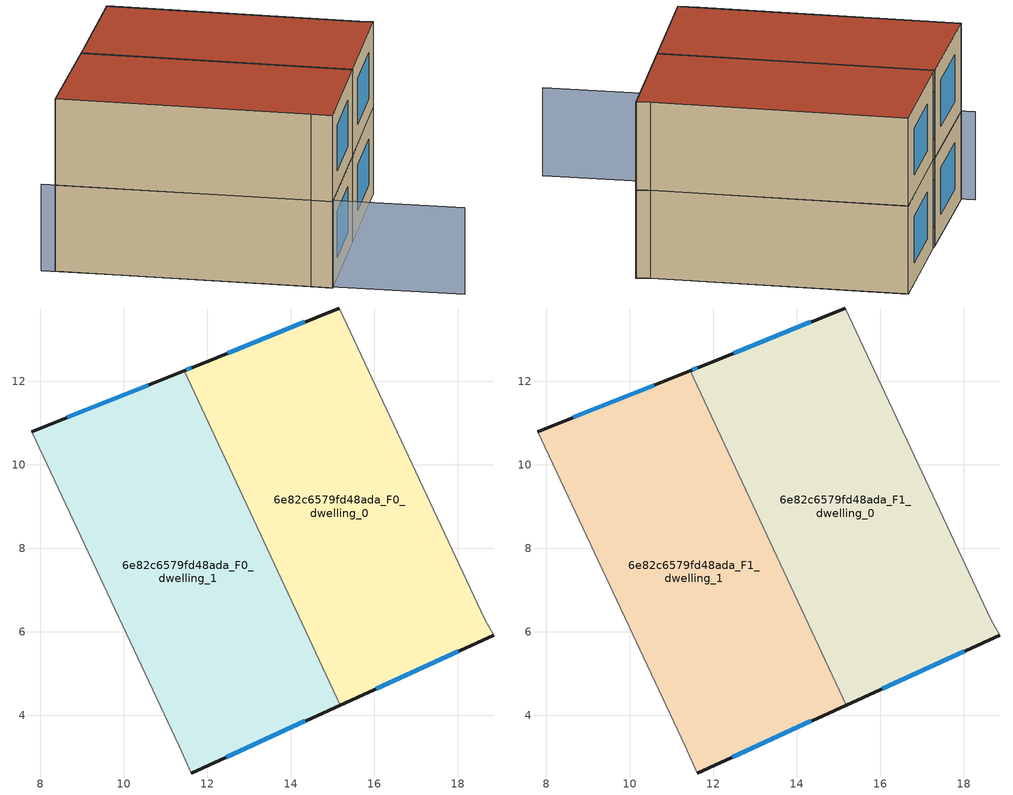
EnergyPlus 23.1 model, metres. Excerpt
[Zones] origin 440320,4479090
6e82c6579fd48ada_F0_dwelling_0
 floor ground (EU_floor_Construction): 18.87,5.93 18.65,6.31 15.16,13.76 11.67,12.34 11.45,12.25 15.19,4.25 z0
 wall outside (EU_wall_Construction): 11.45,12.25 11.67,12.34 15.16,13.76 / 18.87,5.93 15.19,4.25 z0:3
 wall adiabatic (EU_wall_Construction): 15.16,13.76 18.65,6.31 18.87,5.93 z0:3
 wall to 6e82c6579fd48ada_F0_dwelling_1 (EU_wall_Construction): 15.19,4.25 11.45,12.25 z0:3
 window (EU_Window_Construction): 11.5,12.28 11.62,12.32 / 12.49,12.68 14.35,13.43 / 18.01,5.53 16.06,4.64 z0.7:2.3
6e82c6579fd48ada_F0_dwelling_1
 floor ground (EU_floor_Construction): 15.19,4.25 11.45,12.25 7.79,10.8 11.33,3.27 11.62,2.62 z0
 wall outside (EU_wall_Construction): 7.79,10.8 11.45,12.25 / 15.19,4.25 11.62,2.62 z0:3
 wall adiabatic (EU_wall_Construction): 11.62,2.62 11.33,3.27 7.79,10.8 z0:3
 window (EU_Window_Construction): 8.65,11.14 10.59,11.91 / 14.36,3.87 12.46,3 z0.7:2.3
6e82c6579fd48ada_F1_dwelling_0
 floor to 6e82c6579fd48ada_F0_dwelling_0 (EU_floor_Construction): 18.87,5.93 18.65,6.31 15.16,13.76 11.67,12.34 11.45,12.25 15.19,4.25 z3
 wall outside (EU_wall_Construction): 11.45,12.25 11.67,12.34 15.16,13.76 / 18.87,5.93 15.19,4.25 z3:6
 wall adiabatic (EU_wall_Construction): 15.16,13.76 18.65,6.31 18.87,5.93 z3:6
 wall to 6e82c6579fd48ada_F1_dwelling_1 (EU_wall_Construction): 15.19,4.25 11.45,12.25 z3:6
 window (EU_Window_Construction): 11.5,12.28 11.62,12.32 / 12.49,12.68 14.35,13.43 / 18.01,5.53 16.06,4.64 z3.7:5.3
 roof outside (EU_roof_Construction): 15.16,13.76 18.65,6.31 18.87,5.93 15.19,4.25 11.45,12.25 11.67,12.34 z6
6e82c6579fd48ada_F1_dwelling_1
 floor to 6e82c6579fd48ada_F0_dwelling_1 (EU_floor_Construction): 15.19,4.25 11.45,12.25 7.79,10.8 11.33,3.27 11.62,2.62 z3
 wall outside (EU_wall_Construction): 7.79,10.8 11.45,12.25 / 15.19,4.25 11.62,2.62 z3:6
 wall adiabatic (EU_wall_Construction): 11.62,2.62 11.33,3.27 7.79,10.8 z3:6
 window (EU_Window_Construction): 8.65,11.14 10.59,11.91 / 14.36,3.87 12.46,3 z3.7:5.3
 roof outside (EU_roof_Construction): 11.45,12.25 15.19,4.25 11.62,2.62 11.33,3.27 7.79,10.8 z6
shading: 7.6,11.2 13.59,-1.18 z0:3
[Building]
EU S2 Campaign: North Axis=0; Terrain=City; Solar Distribution=FullExterior
[Site:Location]
Madrid: Latitude=40.5; Longitude=-3.5; Time Zone=1; Elevation=609
[SizingPeriod:WeatherFileDays]
AnnualSizingPeriod: Begin Month=1; Begin Day of Month=1; End Month=12; End Day of Month=31; Day of Week for Start Day=Monday; Use Weather File Daylight Saving Period=No; Use Weather File Rain and Snow Indicators=No
[MATERIAL]
EU_InternalMass_Material: Roughness=MediumRough; Thickness=0.1; Conductivity=1; Density=1800; Specific Heat=900; Thermal Absorptance=0.9; Solar Absorptance=0.7; Visible Absorptance=0.7
[MATERIAL:NOMASS] Roughness=MediumRough; Thermal Absorptance=0.9; Solar Absorptance=0.7; Visible Absorptance=0.7
Name | Thermal Resistance
EU_wall_NoMass | 0.419739
EU_roof_NoMass | 0.352165
EU_floor_NoMass | 0.608284
[WINDOWMATERIAL:SIMPLEGLAZINGSYSTEM]
EU_Window_SimpleGlazing: UFactor=4.8352; Solar Heat Gain Coefficient=0.85; Visible Transmittance=0.85
[CONSTRUCTION]
EU_wall_Construction: EU_wall_NoMass
EU_roof_Construction: EU_roof_NoMass
EU_floor_Construction: EU_floor_NoMass
EU_InternalMass_Construction: EU_InternalMass_Material
EU_Window_Construction: EU_Window_SimpleGlazing
[ZONE] Type=1; Multiplier=1; Ceiling Height=autocalculate; Floor Area=autocalculate; Part of Total Floor Area=Yes
Name | Volume
6e82c6579fd48ada_F0_dwelling_0 | 105.076
6e82c6579fd48ada_F1_dwelling_0 | 105.075
6e82c6579fd48ada_F0_dwelling_1; 6e82c6579fd48ada_F1_dwelling_1 | 105.064
[INTERNALMASS] Construction=EU_InternalMass_Construction
Name | Zone or ZoneList | Surface Area
6e82c6579fd48ada_F0_dwelling_0_EU_InternalMass | 6e82c6579fd48ada_F0_dwelling_0 | 35.0251
6e82c6579fd48ada_F0_dwelling_1_EU_InternalMass | 6e82c6579fd48ada_F0_dwelling_1 | 35.0212
6e82c6579fd48ada_F1_dwelling_0_EU_InternalMass | 6e82c6579fd48ada_F1_dwelling_0 | 35.0251
6e82c6579fd48ada_F1_dwelling_1_EU_InternalMass | 6e82c6579fd48ada_F1_dwelling_1 | 35.0212
[OTHEREQUIPMENT] Fuel Type=Electricity; Design Level Calculation Method=Watts/Area; Power per Zone Floor Area=1; Fraction Latent=0; Fraction Radiant=0; Fraction Lost=0; Carbon Dioxide Generation Rate=0; EndUse Subcategory=EU_Step8_InternalGains
Name | Zone or ZoneList or Space or SpaceList | Schedule
EU_Step8_InternalGain_6e82c6579fd48ada_F0_dwelling_0_f000 | 6e82c6579fd48ada_F0_dwelling_0 | EU_Step8_GainSchedule_6e82c6579fd48ada_F0_dwelling_0_f000
EU_Step8_InternalGain_6e82c6579fd48ada_F0_dwelling_1_f000 | 6e82c6579fd48ada_F0_dwelling_1 | EU_Step8_GainSchedule_6e82c6579fd48ada_F0_dwelling_1_f000
EU_Step8_InternalGain_6e82c6579fd48ada_F1_dwelling_0_f000 | 6e82c6579fd48ada_F1_dwelling_0 | EU_Step8_GainSchedule_6e82c6579fd48ada_F1_dwelling_0_f000
EU_Step8_InternalGain_6e82c6579fd48ada_F1_dwelling_1_f000 | 6e82c6579fd48ada_F1_dwelling_1 | EU_Step8_GainSchedule_6e82c6579fd48ada_F1_dwelling_1_f000
[ZONEVENTILATION:DESIGNFLOWRATE] Schedule=EU_AlwaysOn; Design Flow Rate Calculation Method=AirChanges/Hour; Air Changes per Hour=0.703302; Ventilation Type=Natural; Fan Pressure Rise=0; Fan Total Efficiency=1; Constant Term Coefficient=1; Temperature Term Coefficient=0; Velocity Term Coefficient=0; Velocity Squared Term Coefficient=0; Minimum Indoor Temperature=-100; Maximum Indoor Temperature=100; Delta Temperature=-100; Minimum Outdoor Temperature=-100; Maximum Outdoor Temperature=100; Maximum Wind Speed=40
Name | Zone or ZoneList or Space or SpaceList
EU_ConstantAir_6e82c6579fd48ada_F0_dwelling_0 | 6e82c6579fd48ada_F0_dwelling_0
EU_ConstantAir_6e82c6579fd48ada_F0_dwelling_1 | 6e82c6579fd48ada_F0_dwelling_1
EU_ConstantAir_6e82c6579fd48ada_F1_dwelling_0 | 6e82c6579fd48ada_F1_dwelling_0
EU_ConstantAir_6e82c6579fd48ada_F1_dwelling_1 | 6e82c6579fd48ada_F1_dwelling_1
[HVACTEMPLATE:THERMOSTAT] Constant Heating Setpoint=20; Constant Cooling Setpoint=50
EU_HeatOnly_6e82c6579fd48ada_F0_dwelling_0; EU_HeatOnly_6e82c6579fd48ada_F0_dwelling_1; EU_HeatOnly_6e82c6579fd48ada_F1_dwelling_0; EU_HeatOnly_6e82c6579fd48ada_F1_dwelling_1
[HVACTEMPLATE:ZONE:IDEALLOADSAIRSYSTEM] System Availability Schedule=EU_AlwaysOn; Maximum Heating Supply Air Temperature=50; Minimum Cooling Supply Air Temperature=13; Maximum Heating Supply Air Humidity Ratio=0.0156; Minimum Cooling Supply Air Humidity Ratio=0.0077; Heating Limit=NoLimit; Cooling Limit=NoLimit; Heating Availability Schedule=EU_AlwaysOn; Cooling Availability Schedule=EU_CoolingOff; Dehumidification Control Type=ConstantSensibleHeatRatio; Cooling Sensible Heat Ratio=0.7; Dehumidification Setpoint=60; Humidification Control Type=None; Humidification Setpoint=30; Outdoor Air Method=None; Outdoor Air Flow Rate per Person=0.00944; Outdoor Air Flow Rate per Zone Floor Area=0; Outdoor Air Flow Rate per Zone=0; Demand Controlled Ventilation Type=None; Outdoor Air Economizer Type=NoEconomizer; Heat Recovery Type=None; Sensible Heat Recovery Effectiveness=0.7; Latent Heat Recovery Effectiveness=0.65
Name | Template Thermostat
6e82c6579fd48ada_F0_dwelling_0 | EU_HeatOnly_6e82c6579fd48ada_F0_dwelling_0
6e82c6579fd48ada_F0_dwelling_1 | EU_HeatOnly_6e82c6579fd48ada_F0_dwelling_1
6e82c6579fd48ada_F1_dwelling_0 | EU_HeatOnly_6e82c6579fd48ada_F1_dwelling_0
6e82c6579fd48ada_F1_dwelling_1 | EU_HeatOnly_6e82c6579fd48ada_F1_dwelling_1
[SIZING:ZONE] Zone Cooling Design Supply Air Temperature Input Method=SupplyAirTemperature; Zone Cooling Design Supply Air Temperature=13; Zone Heating Design Supply Air Temperature Input Method=SupplyAirTemperature; Zone Heating Design Supply Air Temperature=50; Zone Cooling Design Supply Air Humidity Ratio=0.008; Zone Heating Design Supply Air Humidity Ratio=0.008; Cooling Design Air Flow Method=DesignDay; Cooling Design Air Flow Rate=0; Cooling Minimum Air Flow per Zone Floor Area=0.000762; Cooling Minimum Air Flow=0; Cooling Minimum Air Flow Fraction=0.2; Heating Design Air Flow Method=DesignDay; Heating Design Air Flow Rate=0; Heating Maximum Air Flow per Zone Floor Area=0.002032; Heating Maximum Air Flow=0.141576; Heating Maximum Air Flow Fraction=0.3; Account for Dedicated Outdoor Air System=No; Dedicated Outdoor Air System Control Strategy=NeutralSupplyAir; Dedicated Outdoor Air Low Setpoint Temperature for Design=autosize; Dedicated Outdoor Air High Setpoint Temperature for Design=autosize; Zone Load Sizing Method=Sensible Load Only No Latent Load; Zone Latent Cooling Design Supply Air Humidity Ratio Input Method=HumidityRatioDifference; Zone Cooling Design Supply Air Humidity Ratio Difference=0.005; Zone Latent Heating Design Supply Air Humidity Ratio Input Method=HumidityRatioDifference; Zone Humidification Design Supply Air Humidity Ratio Difference=0.005
6e82c6579fd48ada_F0_dwelling_0; 6e82c6579fd48ada_F0_dwelling_1; 6e82c6579fd48ada_F1_dwelling_0; 6e82c6579fd48ada_F1_dwelling_1
[SCHEDULE:CONSTANT]
Name | Hourly Value
EU_AlwaysOn | 1
EU_CoolingOff | 0
[SCHEDULE:FILE] Column Number=1; Rows to Skip at Top=0; Number of Hours of Data=8760; Column Separator=Comma; Interpolate to Timestep=No; Minutes per Item=60; Adjust Schedule for Daylight Savings=Yes
Name | File
EU_Step8_GainSchedule_6e82c6579fd48ada_F0_dwelling_0_f000 | ../../schedules/6e82c6579fd48ada/6e82c6579fd48ada_F0_dwelling_0_f000_gain.csv
EU_Step8_GainSchedule_6e82c6579fd48ada_F0_dwelling_1_f000 | ../../schedules/6e82c6579fd48ada/6e82c6579fd48ada_F0_dwelling_1_f000_gain.csv
EU_Step8_GainSchedule_6e82c6579fd48ada_F1_dwelling_0_f000 | ../../schedules/6e82c6579fd48ada/6e82c6579fd48ada_F1_dwelling_0_f000_gain.csv
EU_Step8_GainSchedule_6e82c6579fd48ada_F1_dwelling_1_f000 | ../../schedules/6e82c6579fd48ada/6e82c6579fd48ada_F1_dwelling_1_f000_gain.csv
